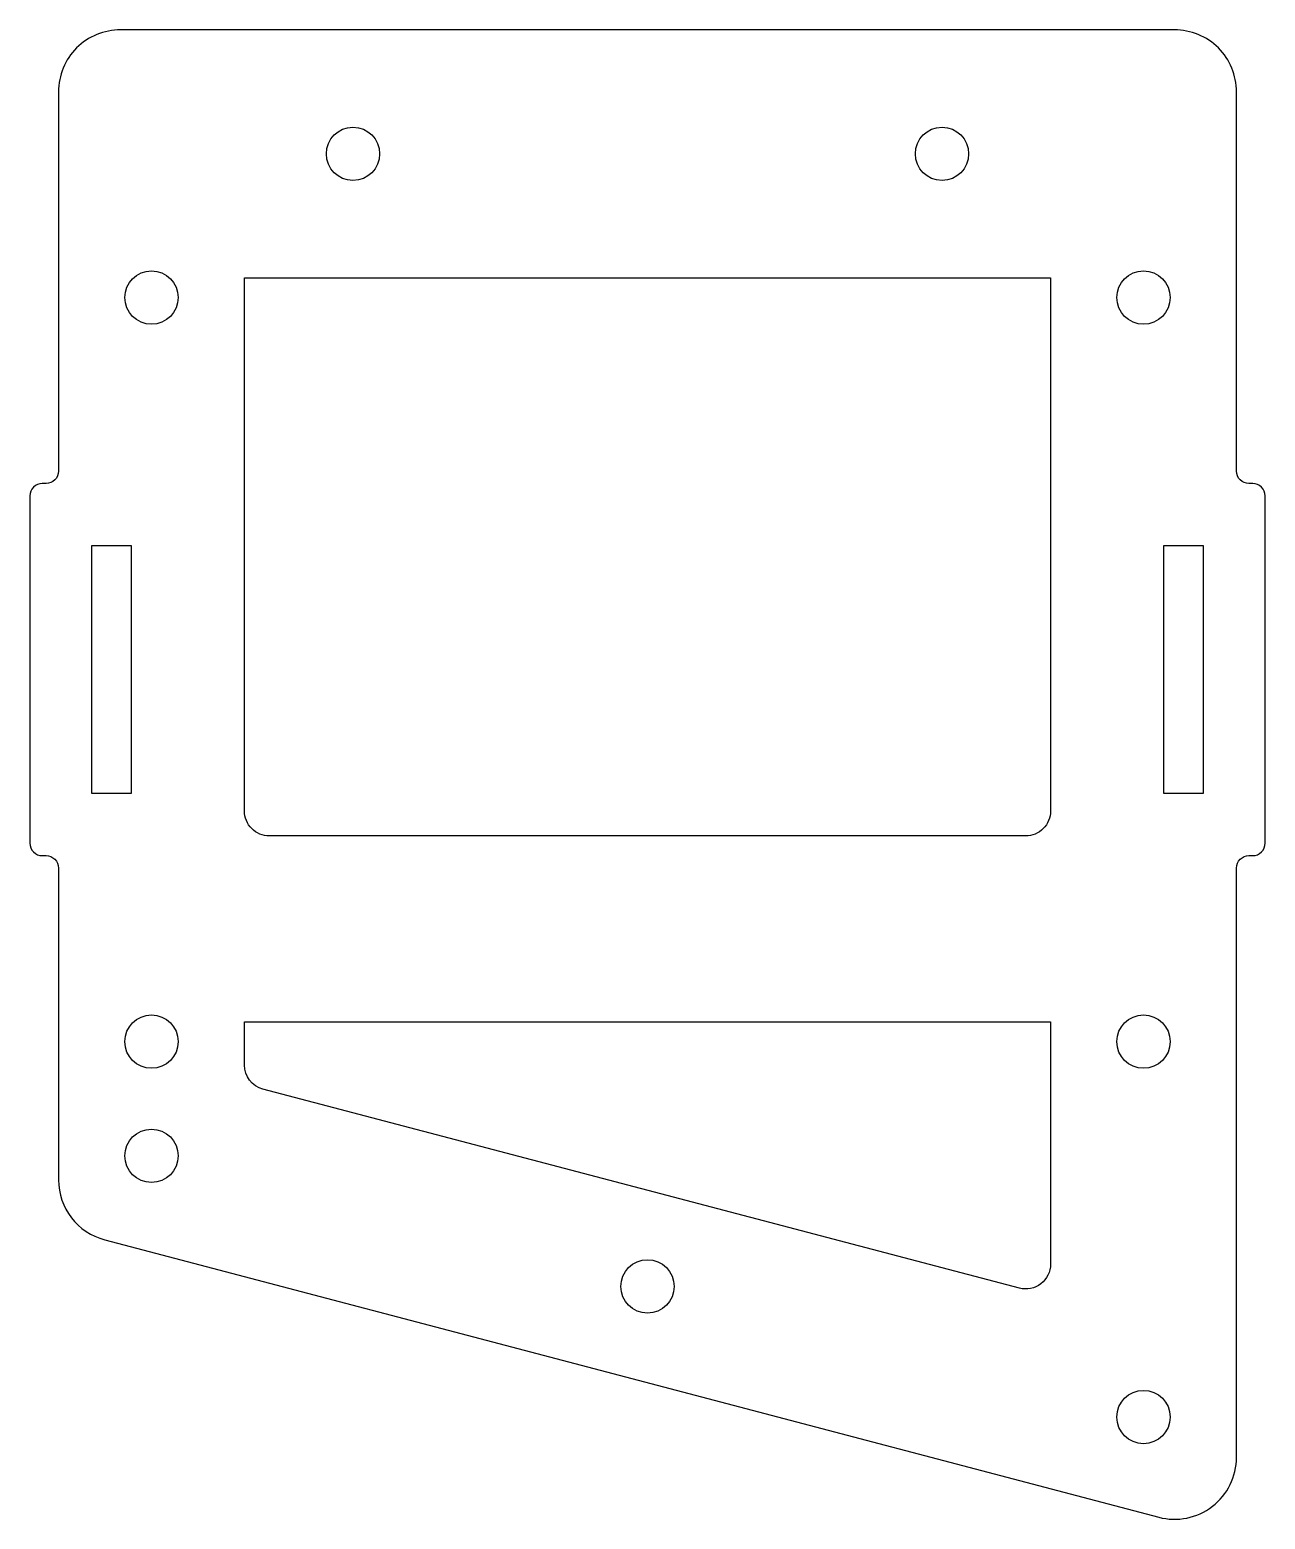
# Model space of a CAD drawing. Header units: millimetres. Extents: x -50 to 50, y -60 to 60.
import ezdxf

# ---------------------------------------------------------------- set-up
doc = ezdxf.new("R2010")
doc.units = ezdxf.units.MM
doc.layers.get('0').update_dxf_attribs({"linetype": 'CONTINUOUS'})

msp = doc.modelspace()

# ---------------------------------------------------------------- linework, layer by layer
for points in [[(-49.81, -5.31, 0.414214), (-48.81, -6.31), (-48.5, -6.31, -0.414214), (-47.5, -7.31), (-47.5, -32.45, 0.340703), (-43.77, -37.29), (41.23, -59.66, 0.491755), (47.5, -54.82), (47.5, -7.31, -0.414214), (48.5, -6.31), (48.81, -6.31, 0.414214), (49.81, -5.31), (49.81, 22.69, 0.414214), (48.81, 23.69), (48.5, 23.69, -0.414214), (47.5, 24.69), (47.5, 55.28, 0.414214), (42.5, 60.28), (-42.5, 60.28, 0.414214), (-47.5, 55.28), (-47.5, 24.69, -0.414214), (-48.5, 23.69), (-48.81, 23.69, 0.414214), (-49.81, 22.69)], [(-32.5, -2.72), (-32.5, 40.28), (32.5, 40.28), (32.5, -2.72, -0.414214), (30.5, -4.72), (-30.5, -4.72, -0.414214)], [(-32.5, -19.72), (32.5, -19.72), (32.5, -39.25, -0.491755), (29.99, -41.19), (-31.01, -25.14, -0.340703), (-32.5, -23.2)]]:
    msp.add_lwpolyline(points, format="xyb", close=True)
for points in [[(-41.64, -1.31), (-44.81, -1.31), (-44.81, 18.69), (-41.64, 18.69)], [(44.81, -1.31), (41.64, -1.31), (41.64, 18.69), (44.81, 18.69)]]:
    msp.add_lwpolyline(points, close=True)
for centre in [(-23.75, 50.28), (23.75, 50.28), (-40, 38.69), (40, 38.69), (-40, -21.31), (40, -21.31), (-40, -30.52), (0, -41.05), (40, -51.58)]:
    msp.add_circle(centre, 2.15)

doc.saveas('drawing.dxf')
